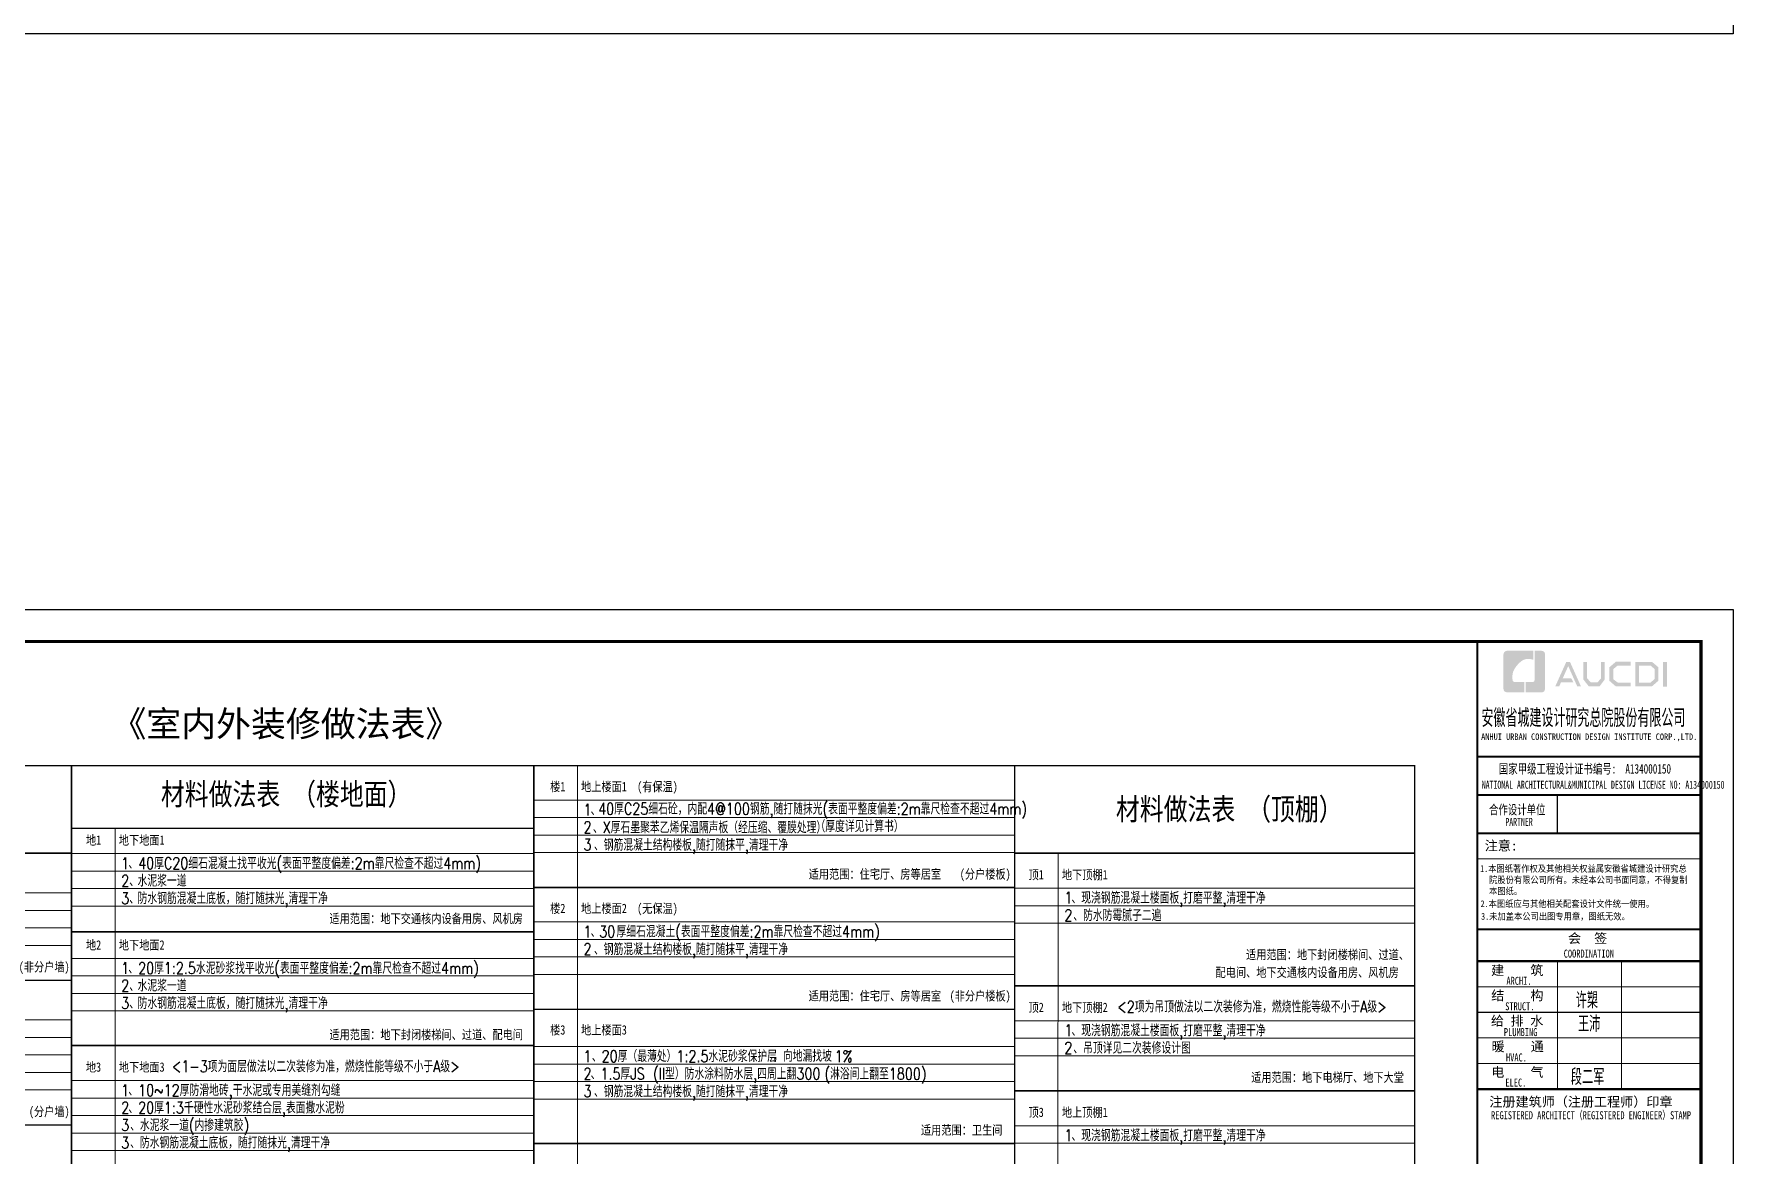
# Model space of a CAD drawing. Extents: x 27938 to 725830, y -209821 to 1628073.
# Drawn here: x 291180 to 344314, y 996970 to 1032032 of the extents above; entities that cross this region are included whole.
import ezdxf
from ezdxf.enums import TextEntityAlignment as Align

# ---------------------------------------------------------------- set-up
doc = ezdxf.new("R2010")
doc.units = 0
doc.header["$LTSCALE"] = 1000
doc.header["$MEASUREMENT"] = 0
doc.linetypes.add('CENTER', pattern=[50.8, 31.75, -6.35, 6.35, -6.35])
for name, color, linetype in [('3', 3, 'CENTER'), ('PUB_TEXT', 4, 'Continuous'), ('text', 7, 'Continuous'), ('图框', 140, 'Continuous'), ('图签文字', 147, 'Continuous')]:
    doc.layers.add(name, color=color, linetype=linetype)
doc.layers.add('S-1-TEXT', color=7, linetype='Continuous', lineweight=18)
doc.layers.add('填充', color=251, linetype='Continuous', lineweight=5)
doc.layers.add('yichutu', color=7, linetype='Continuous', true_color=0xffffff, plot=False)
doc.styles.add('-黑体', font='', dxfattribs={"width": 0.8})
doc.styles.add('_HZTXT', font='txt.shx', dxfattribs={"width": 0.8, "bigfont": 'hztxt.shx'})
doc.styles.add('HT', font='')
doc.styles.add('STYLE宋体', font='')
doc.styles.add('建筑图签-1', font='', dxfattribs={"width": 0.7})
doc.styles.add('建筑图签-2', font='TXT.shx', dxfattribs={"width": 0.5, "bigfont": 'HZTXT.shx'})
doc.styles.add('黑体', font='')
doc.styles.get('-黑体').set_extended_font_data('SimHei')
doc.styles.get('HT').set_extended_font_data('SimHei')
doc.styles.get('STYLE宋体').set_extended_font_data('SimSun')
doc.styles.get('建筑图签-1').set_extended_font_data('SimHei')
doc.styles.get('黑体').set_extended_font_data('SimHei')

# ---------------------------------------------------------------- blocks, each defined once
blk = doc.blocks.new('yct-841-594-84100-59399.9999999999-100-1000.0')
at = {"layer": 'yichutu', "color": 7, "true_color": 0xffffff}
blk.add_lwpolyline([(0, 0), (0, 59400), (84100, 59400), (84100, 0)], close=True, dxfattribs=at)
blk = doc.blocks.new('院标1')
h = blk.add_hatch(color=150)
h.dxf.hatch_style = 1
h.set_gradient(color1=(33, 113, 253), color2=(33, 113, 253), tint=1, name='INVCURVED')
edge = h.paths.add_edge_path()
edge.add_spline(control_points=[(116373, 648379), (116379, 648379), (116382, 648379), (116391, 648379), (116391, 648379), (116391, 648379), (116616, 648379), (116616, 648379), (116616, 648379), (116616, 648379), (116616, 648054), (116616, 648054), (116616, 648054), (116616, 648054), (116108, 648054), (116108, 648054), (116108, 648054), (116028, 648054), (115963, 648111), (115963, 648199), (115963, 648199), (115963, 648199), (115963, 649215), (115963, 649215), (115963, 649215), (115963, 649295), (116018, 649360), (116108, 649360), (116108, 649360), (116108, 649360), (116897, 649360), (116897, 649360), (116897, 649360), (116897, 649360), (116897, 649080), (116897, 649080), (116897, 649080), (116897, 649080), (116566, 649140), (116356, 648859), (116356, 648859), (116245, 648719), (116240, 648545), (116247, 648466), (116247, 648466), (116254, 648386), (116247, 648466), (116247, 648466), (116247, 648466), (116247, 648466), (116258, 648374), (116373, 648379)], knot_values=[0, 0, 0, 0, 0.071429, 0.071429, 0.071429, 0.107143, 0.142857, 0.142857, 0.142857, 0.178571, 0.214286, 0.214286, 0.214286, 0.25, 0.285714, 0.285714, 0.285714, 0.321429, 0.357143, 0.357143, 0.357143, 0.392857, 0.428571, 0.428571, 0.428571, 0.464286, 0.5, 0.5, 0.5, 0.535714, 0.571429, 0.571429, 0.571429, 0.607143, 0.642857, 0.642857, 0.642857, 0.678571, 0.714286, 0.714286, 0.714286, 0.75, 0.785714, 0.785714, 0.785714, 0.821429, 0.857143, 0.857143, 0.857143, 0.928571, 1, 1, 1, 1], degree=3, periodic=0)
h = blk.add_hatch(color=150)
h.dxf.hatch_style = 1
h.set_gradient(color1=(33, 113, 253), color2=(33, 113, 253), tint=1, name='INVCURVED')
edge = h.paths.add_edge_path()
edge.add_spline(control_points=[(117268, 649215), (117268, 649215), (117268, 648199), (117268, 648199), (117268, 648199), (117268, 648114), (117212, 648054), (117123, 648054), (117123, 648054), (117123, 648054), (116663, 648054), (116663, 648054), (116663, 648054), (116663, 648054), (116663, 648379), (116663, 648379), (116663, 648379), (116663, 648379), (116865, 648379), (116865, 648379), (116865, 648379), (116907, 648379), (116941, 648413), (116941, 648455), (116941, 648455), (116941, 648455), (116941, 649360), (116941, 649360), (116941, 649360), (116941, 649360), (117123, 649360), (117123, 649360), (117123, 649360), (117204, 649360), (117268, 649306), (117268, 649215)], knot_values=[0, 0, 0, 0, 0.1, 0.1, 0.1, 0.15, 0.2, 0.2, 0.2, 0.25, 0.3, 0.3, 0.3, 0.35, 0.4, 0.4, 0.4, 0.45, 0.5, 0.5, 0.5, 0.55, 0.6, 0.6, 0.6, 0.65, 0.7, 0.7, 0.7, 0.75, 0.8, 0.8, 0.8, 0.9, 1, 1, 1, 1], degree=3, periodic=0)
blk = doc.blocks.new('TK')
at = {"layer": '图框'}
h = blk.add_hatch(color=256, dxfattribs=at)
h.paths.add_polyline_path([(547288, 547072), (547414, 547072), (547414, 546302), (547288, 546302)])
h.paths.add_polyline_path([(546536, 546956), (546536, 546430), (546896, 546430), (547020, 546536), (547020, 546855), (546900, 546956)], flags=16)
h.paths.add_polyline_path([(546418, 547074), (546418, 546311), (546940, 546311), (547138, 546482), (547138, 546910), (546943, 547074)])
h.paths.add_polyline_path([(546275, 547077), (546275, 546962), (545868, 546962), (545735, 546851), (545735, 546531), (545868, 546429), (546277, 546429), (546277, 546307), (545813, 546307), (545611, 546481), (545611, 546910), (545809, 547077)])
h.paths.add_polyline_path([(544792, 547075), (544912, 547075), (544912, 546565), (545026, 546433), (545237, 546433), (545351, 546565), (545351, 547075), (545465, 547075), (545465, 546528), (545301, 546311), (544963, 546311), (544792, 546530)])
h.paths.add_polyline_path([(544260, 547074), (544377, 547074), (544719, 546310), (544603, 546310), (544322, 546944), (544147, 546556), (544418, 546556), (544479, 546440), (544098, 546440), (544039, 546308), (543916, 546308)])
for p, q in [((541480, 544114), (548480, 544114)), ((541480, 544114), (548480, 544114)), ((541480, 542914), (548480, 542914))]:
    blk.add_line(p, q, dxfattribs=at)
blk.add_lwpolyline([(465375, 548714), (549475, 548714), (549475, 489314), (465375, 489314)], close=True, dxfattribs=at)
blk.add_lwpolyline([(465375, 548714), (549475, 548714), (549475, 489314), (465375, 489314)], close=True, dxfattribs=at)
at = {"layer": '图框', "const_width": 100}
blk.add_lwpolyline([(548475, 490314), (548475, 547714), (467875, 547714), (467875, 490314)], close=True, dxfattribs=at)
at = {"layer": '图框'}
for points, const_width in [([(541480, 490314), (541480, 547714)], 70), ([(541480, 544114), (548480, 544114)], 60), ([(541480, 542914), (548480, 542914)], 60), ([(541480, 542914), (548480, 542914)], 60), ([(543980, 542914), (543980, 541714)], 35), ([(541480, 541714), (548480, 541714)], 60), ([(541480, 541714), (548480, 541714)], 60), ([(541480, 540913), (548480, 540913)], 35), ([(541488, 538714), (548488, 538714)], 60), ([(541488, 537714), (548488, 537714)], 70), ([(541488, 537714), (548488, 537714)], 70), ([(543988, 537714), (543988, 533714)], 35), ([(545988, 537714), (545988, 533714)], 35), ([(541488, 536914), (548488, 536914)], 35), ([(541488, 536114), (548488, 536114)], 35), ([(541488, 535314), (548488, 535314)], 35), ([(541488, 534514), (548488, 534514)], 35), ([(541488, 533714), (548488, 533714)], 70)]:
    blk.add_lwpolyline(points, dxfattribs=dict(at, const_width=const_width))
blk.add_blockref('院标1', (426331, -101935))
for s, height, style, width, p in [('ANHUI URBAN CONSTRUCTION DESIGN INSTITUTE CORP.,LTD.', 200, '建筑图签-1', 0.91, (541598, 544636)), ('NATIONAL ARCHITECTURAL&MUNICIPAL DESIGN LICENSE NO: A134000150', 250, '建筑图签-1', 0.6, (541617, 543108)), ('PARTNER', 250, '建筑图签-1', 0.6, (542355, 541947)), ('1.本图纸著作权及其他相关权益属安徽省城建设计研究总', 210, 'HT', 0.88, (541566, 540507)), ('院股份有限公司所有。未经本公司书面同意，不得复制', 210, 'HT', 0.88, (541845, 540153)), ('本图纸。', 210, 'HT', 0.88, (541845, 539803)), (' 2.本图纸应与其他相关配套设计文件统一使用。 ', 210, 'HT', 0.88, (541455, 539406)), ('3.未加盖本公司出图专用章，图纸无效。', 210, 'HT', 0.88, (541598, 539011)), ('COORDINATION', 250, '建筑图签-1', 0.7, (544180, 537827)), ('ARCHI.', 250, '建筑图签-1', 0.7, (542389, 536975)), ('STRUCT.', 250, '建筑图签-1', 0.7, (542350, 536179)), ('PLUMBING', 250, '建筑图签-1', 0.7, (542309, 535372)), ('HVAC.', 250, '建筑图签-1', 0.7, (542374, 534579)), ('ELEC.', 250, '建筑图签-1', 0.7, (542358, 533794)), ('REGISTERED ARCHITECT（REGISTERED ENGINEER）STAMP', 250, '建筑图签-1', 0.7, (541909, 532772))]:
    blk.add_text(s, height=height, dxfattribs=dict(at, style=style, width=width)).set_placement(p)
at = {"layer": '图签文字', "color": 7, "style": '建筑图签-1'}
for s, height, width, p in [('安徽省城建设计研究总院股份有限公司', 500, 0.55, (541608, 545091)), ('国家甲级工程设计证书编号:  A134000150', 300, 0.7, (542152, 543581)), ('合作设计单位', 300, 0.7, (541845, 542304))]:
    blk.add_text(s, height=height, dxfattribs=dict(at, width=width)).set_placement(p)
for s, p in [('注意:', (541711, 541177)), ('会  签', (544315, 538281)), ('建    筑', (541910, 537280)), ('结    构', (541914, 536493)), ('给 排 水', (541905, 535699)), ('暖    通', (541923, 534896)), ('电    气', (541913, 534096)), ('注册建筑师（注册工程师）印章', (541855, 533167))]:
    blk.add_text(s, height=300, dxfattribs=at).set_placement(p)
at = {"layer": '图签文字', "color": 1, "style": '建筑图签-2', "width": 0.7}
for s, p in [('许槊', (544555, 536242)), ('王沛', (544626, 535501)), ('段二军', (544401, 533845))]:
    blk.add_text(s, height=500, dxfattribs=at).set_placement(p)
blk = doc.blocks.new('BFDGBFDBDF')
at = {"layer": '3', "color": 4, "linetype": 'ByBlock', "const_width": 45.6}
blk.add_lwpolyline([(410694, 1009146), (480461, 1009146), (480461, 961246), (410694, 961246)], close=True, dxfattribs=at)
at = {"layer": '3', "color": 4, "const_width": 45.6}
for points in [[(424574, 1009146), (438455, 1009146)], [(424574, 1009146), (438455, 1009146)], [(438455, 1009146), (452911, 1009146)], [(438455, 1009146), (438455, 961246)], [(452911, 1009146), (452911, 961246)], [(467949, 1009146), (480461, 1009146)], [(467949, 1009146), (467949, 970524)], [(480461, 1009146), (480461, 967633)], [(438455, 1007191), (452911, 1007191)], [(424574, 1006410), (438455, 1006410)], [(467949, 1006410), (480461, 1006410)], [(452911, 1005336), (467949, 1005336)], [(438455, 1003951), (452911, 1003951)], [(424574, 1002434), (438455, 1002434)], [(424574, 1002434), (438455, 1002434)], [(467949, 1002262), (480461, 1002262)], [(452911, 1001525), (467949, 1001525)], [(438455, 1000394), (452911, 1000394)], [(467949, 998979), (480461, 998979)], [(424574, 997911), (438455, 997911)], [(424574, 997911), (438455, 997911)], [(452911, 997330), (467949, 997330)]]:
    blk.add_lwpolyline(points, dxfattribs=at)
at = {"layer": '填充'}
for p, q in [((438455, 1009146), (424574, 1009146)), ((454279, 1009146), (454279, 970524)), ((467949, 1008072), (452911, 1008072)), ((467949, 1007525), (452911, 1007525)), ((452911, 1007191), (438455, 1007191)), ((439823, 1007191), (439823, 996018)), ((467949, 1006977), (452911, 1006977)), ((438455, 1006410), (424574, 1006410)), ((452911, 1006396), (438455, 1006396)), ((467949, 1006430), (452911, 1006430)), ((469313, 1006410), (469261, 970524)), ((452911, 1005849), (438455, 1005849)), ((452911, 1005302), (438455, 1005302)), ((467949, 1005336), (452911, 1005336)), ((480461, 1005316), (467949, 1005316)), ((438455, 1005170), (424574, 1005170)), ((480461, 1004769), (467949, 1004769)), ((438455, 1004623), (424574, 1004623)), ((452911, 1004755), (438455, 1004755)), ((467949, 1004261), (452911, 1004261)), ((438455, 1004076), (424574, 1004076)), ((467949, 1003714), (452911, 1003714)), ((480461, 1004221), (467949, 1004221)), ((438455, 1003528), (424574, 1003528)), ((452911, 1003117), (438455, 1003117)), ((467949, 1003167), (452911, 1003167)), ((438455, 1002434), (424574, 1002434)), ((438455, 1002434), (424574, 1002434)), ((452911, 1002570), (438455, 1002570)), ((467949, 1002620), (452911, 1002620)), ((480461, 1002262), (467949, 1002262)), ((480461, 1002262), (467949, 1002262)), ((452911, 1002023), (438455, 1002023)), ((438455, 1001194), (424574, 1001194)), ((452911, 1001476), (438455, 1001476)), ((467949, 1001525), (452911, 1001525)), ((480461, 1001168), (467949, 1001168)), ((438455, 1000647), (424574, 1000647)), ((480461, 1000620), (467949, 1000620)), ((438455, 1000099), (424574, 1000099)), ((467949, 1000363), (452911, 1000363)), ((480461, 1000073), (467949, 1000073)), ((438455, 999552), (424574, 999552)), ((467949, 999815), (452911, 999815)), ((438455, 999005), (424574, 999005)), ((452911, 999300), (438455, 999300)), ((467949, 999268), (452911, 999268)), ((480461, 998979), (467949, 998979)), ((480461, 998979), (467949, 998979)), ((452911, 998752), (438455, 998752)), ((467949, 998721), (452911, 998721)), ((438455, 997911), (424574, 997911)), ((438455, 997911), (424574, 997911)), ((452911, 998205), (438455, 998205)), ((480461, 997884), (467949, 997884)), ((452911, 997658), (438455, 997658)), ((467949, 997330), (452911, 997330)), ((480461, 997337), (467949, 997337)), ((452911, 997111), (438455, 997111))]:
    blk.add_line(p, q, dxfattribs=at)
at = {"layer": 'PUB_TEXT', "color": 7, "width": 0.8}
for s, height, style, p in [('材料做法表 （楼地面）', 684, 'STYLE宋体', (445167, 1007710)), ('楼1', 291.8, '-黑体', (453660, 1008261)), ('材料做法表 （顶棚）', 684, 'STYLE宋体', (474661, 1007241)), ('地1', 291.8, '-黑体', (439145, 1006586)), ('顶1', 291.8, '-黑体', (468621, 1005505)), ('楼2', 291.8, '-黑体', (453660, 1004451)), ('地2', 291.8, '-黑体', (439145, 1003307)), ('顶2', 291.8, '-黑体', (468621, 1001357)), ('楼3', 291.8, '-黑体', (453660, 1000651)), ('地3', 291.8, '-黑体', (439141, 999489)), ('顶3', 291.8, '-黑体', (468621, 998074))]:
    blk.add_text(s, height=height, dxfattribs=dict(at, style=style)).set_placement(p, align=Align.BOTTOM_CENTER)
at = {"layer": 'PUB_TEXT', "color": 7, "style": '-黑体', "width": 0.8}
for s, p in [('地上楼面1', (454389, 1008261)), ('地下地面1', (439933, 1006586)), ('地下顶棚1', (469426, 1005505)), ('地上楼面2', (454389, 1004451)), ('地下地面2', (439933, 1003307)), ('地下顶棚2', (469426, 1001357)), ('地上楼面3', (454389, 1000651)), ('地下地面3', (439933, 999489)), ('地上顶棚1', (469426, 998074))]:
    blk.add_text(s, height=291.8, dxfattribs=at).set_placement(p, align=Align.BOTTOM_LEFT)
at = {"layer": 'PUB_TEXT', "color": 3, "style": '-黑体', "width": 0.8}
for s, p in [('(有保温)', (456142, 1008261)), ('(无保温)', (456142, 1004451))]:
    blk.add_text(s, height=291.8, dxfattribs=at).set_placement(p, align=Align.BOTTOM_LEFT)
at = {"layer": 'PUB_TEXT', "color": 7, "style": '-黑体', "width": 0.8}
for s, height, p in [('适用范围：住宅厅、房等居室', 291.84, (465648, 1005525)), ('适用范围：地下交通核内设备用房、风机房 ', 291.84, (452731, 1004133)), ('适用范围：地下封闭楼梯间、过道、', 291.84, (480281, 1003007)), ('配电间、地下交通核内设备用房、风机房  ', 291.84, (480281, 1002451)), ('适用范围：住宅厅、房等居室', 291.84, (465648, 1001715)), ('适用范围：地下封闭楼梯间、过道、配电间 ', 291.84, (452731, 1000504)), ('适用范围：地下电梯厅、地下大堂 ', 291.84, (480281, 999168)), ('适用范围：卫生间 ', 291.8, (467724, 997519))]:
    blk.add_text(s, height=height, dxfattribs=at).set_placement(p, align=Align.BOTTOM_RIGHT)
at = {"layer": 'PUB_TEXT', "color": 3, "style": '-黑体', "width": 0.8}
for s, p in [('(分户楼板)', (467825, 1005525)), ('(非分户墙)', (438395, 1002623)), ('(非分户楼板)', (467825, 1001715)), ('(分户墙)', (438395, 998100))]:
    blk.add_text(s, height=291.8, dxfattribs=at).set_placement(p, align=Align.BOTTOM_RIGHT)
at = {"layer": 'S-1-TEXT', "style": '黑体'}
blk.add_text('《室内外装修做法表》', height=800, dxfattribs=at).set_placement((439703, 1010058))
at = {"layer": 'text', "style": '_HZTXT', "width": 0.8}
for s, height, p in [('1', 365, (454465, 1007588)), ('40厚C25细石砼，内配4@100钢筋,随打随抹光(表面平整度偏差:2m靠尺检查不超过4mm)', 364.8, (454923, 1007618)), ('、', 365, (454688, 1007588)), ('2', 365, (454465, 1007041)), ('、钢筋混凝土结构楼板,随打随抹平,清理干净  ', 364.8, (454792, 1006487)), ('3', 365, (454465, 1006494)), ('1', 365, (440009, 1005913)), ('、40厚C20细石混凝土找平收光(表面平整度偏差:2m靠尺检查不超过4mm)', 364.8, (440231, 1005913)), ('2、', 364.8, (440009, 1005366)), ('水泥浆一道', 364.8, (440520, 1005366)), ('3、', 364.8, (440009, 1004818)), ('防水钢筋混凝土底板，随打随抹光,清理干净  ', 364.8, (440520, 1004818)), ('1', 365, (469503, 1004832)), ('、现浇钢筋混凝土楼面板,打磨平整,清理干净 ', 364.8, (469725, 1004832)), ('2', 365, (469503, 1004285)), ('、防水防霉腻子二遍', 364.8, (469781, 1004285)), ('1', 365, (454465, 1003778)), ('、', 365, (454688, 1003778)), ('30', 364.8, (454957, 1003778)), ('厚细石混凝土(表面平整度偏差:2m靠尺检查不超过4mm)', 364.8, (455498, 1003778)), ('2', 365, (454465, 1003231)), ('、钢筋混凝土结构楼板,随打随抹平,清理干净  ', 364.8, (454792, 1003224)), ('1', 365, (440009, 1002634)), ('、20厚1:2.5水泥砂浆找平收光(表面平整度偏差:2m靠尺检查不超过4mm)', 364.8, (440231, 1002634)), ('2、', 364.8, (440009, 1002087)), ('水泥浆一道', 364.8, (440520, 1002087)), ('3、', 364.8, (440009, 1001540)), ('防水钢筋混凝土底板，随打随抹光,清理干净  ', 364.8, (440520, 1001540)), ('1', 365, (469503, 1000684)), ('、现浇钢筋混凝土楼面板,打磨平整,清理干净 ', 364.8, (469725, 1000684)), ('1', 365, (454465, 999879)), ('、20厚（最薄处）1:2.5水泥砂浆保护层', 364.8, (454726, 999879)), ('，向地漏找坡', 364.8, (460395, 999888)), ('1%', 364.8, (462324, 999878)), ('2', 365, (454465, 999332)), ('、', 365, (454688, 999332)), ('3', 365, (454465, 998785)), ('、钢筋混凝土结构楼板,随打随抹平,清理干净  ', 364.8, (454792, 998778)), ('3', 365, (440009, 997175)), ('、防水钢筋混凝土底板，随打随抹光,清理干净 ', 364.8, (440287, 997175)), ('1', 365, (469503, 997401)), ('、现浇钢筋混凝土楼面板,打磨平整,清理干净 ', 364.8, (469725, 997401))]:
    blk.add_text(s, height=height, dxfattribs=at).set_placement(p)
at = {"layer": 'text', "color": 3, "style": '_HZTXT', "width": 0.8}
for s, p in [('、X厚石墨聚苯乙烯保温隔声板（经压缩、覆膜处理）', (454759, 1007033)), ('（厚度详见计算书）', (461719, 1007068)), ('(淋浴间上翻至1800)', (462001, 999330))]:
    blk.add_text(s, height=364.8, dxfattribs=at).set_placement(p)
at = {"layer": 'text', "color": 2, "style": '_HZTXT', "width": 0.8}
for s, p in [('<2项为吊顶做法以二次装修为准，燃烧性能等级不小于A级>', (471155, 1001426)), ('<1-3项为面层做法以二次装修为准，燃烧性能等级不小于A级>', (441589, 999558))]:
    blk.add_text(s, height=364.8, dxfattribs=at).set_placement(p)
at = {"layer": 'text', "color": 252, "true_color": 0x939598, "style": '_HZTXT', "width": 0.8}
for s, height, p in [('、吊顶详见二次装修设计图', 364.8, (469781, 1000137)), ('2', 365, (469503, 1000137)), ('1', 365, (440009, 998816)), ('、10~12厚防滑地砖,干水泥或专用美缝剂勾缝', 364.8, (440231, 998816)), ('2', 365, (440009, 998269)), ('、20厚1:3千硬性水泥砂浆结合层,表面撒水泥粉 ', 364.8, (440231, 998269)), ('3', 365, (440009, 997722)), ('、水泥浆一道(内掺建筑胶)', 364.8, (440287, 997722))]:
    blk.add_text(s, height=height, dxfattribs=at).set_placement(p)
at = {"layer": 'text', "color": 1, "style": '_HZTXT', "width": 0.8}
blk.add_text('1.5厚JS (II型）防水涂料防水层,四周上翻300', height=364.8, dxfattribs=at).set_placement((454998, 999331))

msp = doc.modelspace()

# ---------------------------------------------------------------- block references
for name, p in [('TK', (-205160.9, 465318.4)), ('BFDGBFDBDF', (-146100, 0))]:
    msp.add_blockref(name, p)
at = {"layer": 'yichutu'}
for p in [(260214.1, 1032032.1), (260214.1, 954632.1)]:
    msp.add_blockref('yct-841-594-84100-59399.9999999999-100-1000.0', p, dxfattribs=at)

doc.saveas('drawing.dxf')
